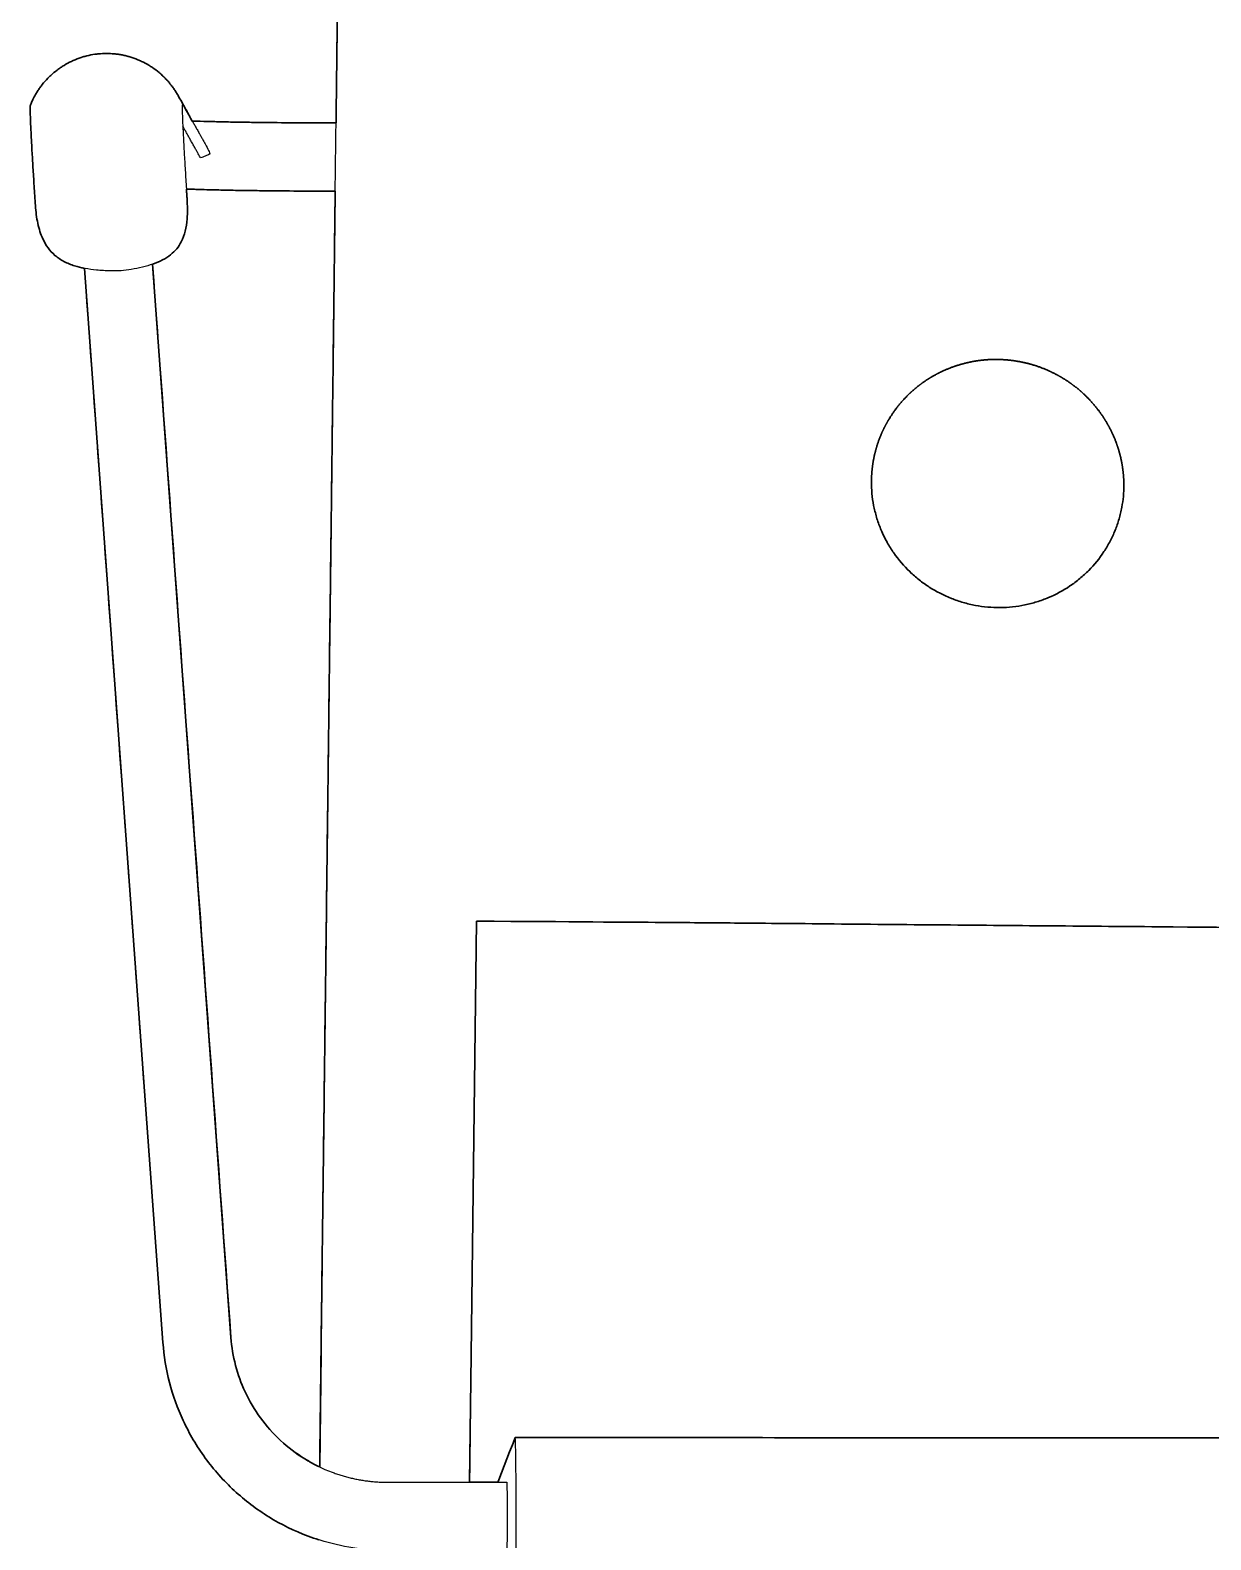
# Model space of a CAD drawing. Header units: millimetres. Extents: x 0 to 2526, y -1017 to 790.
# Drawn here: x 107 to 280.1, y 447.8 to 669 of the extents above; entities that cross this region are included whole.
import ezdxf

# ---------------------------------------------------------------- set-up
doc = ezdxf.new("R2010")
doc.units = ezdxf.units.MM
doc.layers.add('Blocks', color=7, linetype='Continuous')
doc.layers.add('Blocks$Inner', color=7, linetype='Continuous', lineweight=25, true_color=0x007f00)
doc.layers.add('Blocks$Outline', color=7, linetype='Continuous', lineweight=35, true_color=0xff3f3f)

# ---------------------------------------------------------------- blocks, each defined once
blk = doc.blocks.new('Balcony Dining Bench w Arm Front')
at = {"layer": 'Blocks$Inner'}
for points, degree in [([(149.67, 475.12), (151.53, 627.23), (153.5, 789.1)], 2), ([(128.71, 659.41), (129.07, 658.78), (129.42, 658.15), (129.77, 657.52)], 3), ([(129.77, 657.52), (129.94, 657.21), (130.12, 656.9), (130.29, 656.58)], 3), ([(130.29, 656.58), (130.38, 656.43), (130.47, 656.27), (130.56, 656.11)], 3), ([(130.56, 656.11), (130.64, 655.96), (130.73, 655.8), (130.82, 655.64)], 3), ([(130.82, 655.64), (130.91, 655.49), (130.99, 655.33), (131.08, 655.17)], 3), ([(131.08, 655.17), (131.1, 655.14), (131.13, 655.1), (131.15, 655.06)], 3), ([(131.15, 655.06), (131.17, 655.02), (131.19, 654.98), (131.21, 654.94)], 3), ([(131.21, 654.94), (131.26, 654.86), (131.31, 654.77), (131.36, 654.68)], 3), ([(150.92, 655.39), (151.25, 655.39), (151.58, 655.39), (151.91, 655.39)], 3), ([(131.36, 654.68), (131.41, 654.59), (131.46, 654.5), (131.51, 654.41)], 3), ([(131.51, 654.41), (131.56, 654.31), (131.62, 654.22), (131.67, 654.13)], 3), ([(131.67, 654.13), (131.72, 654.03), (131.77, 653.95), (131.82, 653.86)], 3), ([(131.82, 653.86), (131.86, 653.78), (131.9, 653.7), (131.95, 653.62)], 3), ([(131.95, 653.62), (131.99, 653.55), (132.04, 653.47), (132.08, 653.39)], 3), ([(132.08, 653.39), (132.12, 653.31), (132.17, 653.23), (132.21, 653.15)], 3), ([(132.21, 653.15), (132.3, 653), (132.39, 652.84), (132.47, 652.68)], 3), ([(132.47, 652.68), (132.56, 652.53), (132.65, 652.37), (132.74, 652.21)], 3), ([(132.74, 652.21), (132.77, 652.15), (132.81, 652.08), (132.85, 652.01)], 3), ([(131.13, 645.66), (130.72, 645.67), (130.33, 645.68), (129.94, 645.7)], 3), ([(151.75, 645.39), (151.48, 645.39), (151.2, 645.39), (150.92, 645.39)], 3), ([(126.5, 476.66), (122.66, 529.14), (118.82, 581.62), (114.99, 634.11)], 3), ([(124.97, 634.69), (128.81, 582.26), (132.64, 529.82), (136.47, 477.38)], 3), ([(172.45, 538.43), (172.19, 517.24), (171.93, 496.05), (171.67, 474.86)], 3), ([(177.72, 461.69), (177.85, 462.02), (177.98, 462.36), (178.13, 462.73)], 3), ([(178.16, 462.43), (178.15, 462.54), (178.15, 462.62), (178.13, 462.73)], 3), ([(178.18, 462), (178.17, 462.18), (178.17, 462.32), (178.16, 462.43)], 3), ([(178.19, 461.39), (178.19, 461.63), (178.18, 461.83), (178.18, 462)], 3), ([(178.21, 460.62), (178.2, 460.9), (178.2, 461.16), (178.19, 461.39)], 3), ([(178.22, 459.68), (178.22, 460.02), (178.21, 460.33), (178.21, 460.62)], 3), ([(178.23, 458.6), (178.23, 458.98), (178.23, 459.34), (178.22, 459.68)], 3), ([(178.25, 457.4), (178.24, 457.82), (178.24, 458.22), (178.23, 458.6)], 3), ([(151.28, 457.66), (151.49, 457.58), (151.71, 457.51), (151.93, 457.43)], 3), ([(151.93, 457.43), (152.15, 457.36), (152.37, 457.29), (152.59, 457.21)], 3), ([(152.59, 457.21), (152.81, 457.15), (153.03, 457.09), (153.25, 457.02)], 3), ([(153.25, 457.02), (153.47, 456.96), (153.7, 456.9), (153.92, 456.85)], 3), ([(153.92, 456.85), (154.15, 456.79), (154.37, 456.74), (154.6, 456.69)], 3), ([(154.6, 456.69), (154.82, 456.65), (155.05, 456.6), (155.28, 456.56)], 3), ([(155.28, 456.56), (155.5, 456.52), (155.73, 456.48), (155.96, 456.44)], 3), ([(155.96, 456.44), (156.19, 456.41), (156.42, 456.38), (156.65, 456.35)], 3), ([(156.65, 456.35), (156.87, 456.33), (157.1, 456.3), (157.33, 456.28)], 3), ([(157.33, 456.28), (157.56, 456.26), (157.79, 456.24), (158.02, 456.23)], 3), ([(158.02, 456.23), (158.26, 456.22), (158.49, 456.21), (158.72, 456.2)], 3), ([(158.72, 456.2), (158.95, 456.19), (159.18, 456.19), (159.41, 456.19)], 3), ([(158.72, 456.2), (158.95, 456.19), (159.18, 456.19), (159.41, 456.19)], 3), ([(159.41, 456.19), (168.15, 456.19), (176.89, 456.19)], 2), ([(178.25, 456.1), (178.25, 456.55), (178.25, 456.98), (178.25, 457.4)], 3), ([(178.26, 454.71), (178.26, 455.18), (178.26, 455.65), (178.25, 456.1)], 3), ([(178.26, 453.27), (178.26, 453.76), (178.26, 454.24), (178.26, 454.71)], 3), ([(178.27, 451.79), (178.27, 452.28), (178.27, 452.78), (178.26, 453.27)], 3)]:
    blk.add_open_spline(points, degree=degree, dxfattribs=at)
for points, knots in [([(107.07, 658), (107.14, 658.17), (107.21, 658.35), (107.34, 658.62), (107.38, 658.72), (107.55, 659.07), (107.68, 659.31), (107.92, 659.72), (108.02, 659.89), (108.23, 660.22), (108.34, 660.38), (108.57, 660.7), (108.69, 660.86), (109.07, 661.33), (109.33, 661.64), (109.76, 662.07), (109.9, 662.21), (110.35, 662.63), (110.66, 662.89), (111.15, 663.26), (111.32, 663.38), (111.49, 663.5), (111.66, 663.61), (111.83, 663.72), (112.35, 664.04), (112.71, 664.23), (113.27, 664.49), (113.45, 664.58), (114.01, 664.81), (114.39, 664.94), (114.97, 665.12), (115.16, 665.17), (115.73, 665.31), (116.12, 665.39), (116.7, 665.47), (116.89, 665.49), (117.46, 665.55), (117.84, 665.56), (118.22, 665.56), (118.6, 665.57), (118.98, 665.55), (119.55, 665.49), (119.74, 665.47), (120.12, 665.42), (120.32, 665.38), (120.7, 665.31), (120.9, 665.27), (121.28, 665.17), (121.47, 665.12), (122.05, 664.95), (122.43, 664.81), (122.99, 664.58), (123.17, 664.5), (123.73, 664.24), (124.09, 664.04), (124.61, 663.73), (124.78, 663.62), (124.95, 663.5), (125.29, 663.27), (125.62, 663.03), (126.09, 662.63), (126.24, 662.5), (126.54, 662.22), (126.69, 662.08), (126.97, 661.79), (127.11, 661.64), (127.37, 661.34), (127.5, 661.18), (127.75, 660.87), (127.87, 660.71), (128.1, 660.39), (128.22, 660.22), (128.43, 659.89), (128.53, 659.72), (128.66, 659.51), (128.68, 659.46), (128.71, 659.41)], [74.442372, 74.442372, 74.442372, 74.442372, 75.014914, 75.014914, 75.346422, 75.346422, 76.176959, 76.176959, 76.766404, 76.766404, 77.361076, 77.361076, 77.960513, 77.960513, 79.17157, 79.17157, 79.781717, 79.781717, 81.00806, 81.00806, 81.622543, 81.622543, 81.622543, 82.236918, 82.236918, 83.462463, 83.462463, 84.07188, 84.07188, 85.280634, 85.280634, 85.878341, 85.878341, 87.057434, 87.057434, 87.637412, 87.637412, 88.775811, 88.775811, 88.775811, 89.914391, 89.914391, 90.49448, 90.49448, 91.081038, 91.081038, 91.67347, 91.67347, 92.27121, 92.27121, 93.480106, 93.480106, 94.089641, 94.089641, 95.315559, 95.315559, 95.930214, 95.930214, 95.930214, 97.159665, 97.159665, 97.772711, 97.772711, 98.383771, 98.383771, 98.992216, 98.992216, 99.597494, 99.597494, 100.19918, 100.19918, 100.797033, 100.797033, 101.391115, 101.391115, 101.556338, 101.556338, 101.556338, 101.556338]), ([(132.01, 650.26), (132.01, 650.26), (131.92, 650.42), (131.74, 650.73), (131.53, 651.13), (131.35, 651.44), (131.22, 651.68), (131.09, 651.91), (130.94, 652.17), (130.78, 652.46), (130.62, 652.74), (130.5, 652.95), (130.42, 653.11), (130.29, 653.34), (130.09, 653.69), (129.83, 654.16), (129.6, 654.57), (129.46, 654.82), (129.41, 654.91)], [346.751704, 346.751704, 346.751704, 346.751704, 346.816505, 362.17909, 377.541675, 385.222968, 392.904261, 400.585553, 408.266846, 415.948139, 423.629431, 431.310724, 435.15137, 438.992017, 454.354602, 469.717187, 485.079772, 494.158998, 494.158998, 494.158998, 494.158998]), ([(130.68, 655.68), (130.93, 655.67), (131.19, 655.66), (131.45, 655.65), (132.11, 655.63), (132.81, 655.61), (134.26, 655.57), (135.02, 655.55), (136.58, 655.52), (137.39, 655.51), (139.05, 655.48), (139.91, 655.47), (140.78, 655.46), (142.39, 655.43), (144.06, 655.42), (147.46, 655.4), (149.19, 655.39), (150.92, 655.39)], [22.728421, 22.728421, 22.728421, 22.728421, 23.839049, 23.839049, 23.839049, 26.641809, 26.641809, 29.447496, 29.447496, 32.255374, 32.255374, 35.064802, 35.064802, 35.064802, 40.265018, 40.265018, 45.466699, 45.466699, 45.466699, 45.466699]), ([(133.41, 650.81), (133.17, 650.72), (132.94, 650.63), (132.48, 650.44), (132.25, 650.35), (132.01, 650.25)], [344.661525, 344.661525, 344.661525, 344.661525, 345.413819, 345.413819, 346.163279, 346.163279, 346.163279, 346.163279]), ([(132.85, 652.01), (133.04, 651.67), (133.17, 651.39), (133.32, 651.04), (133.36, 650.94), (133.4, 650.83), (133.41, 650.81), (133.41, 650.81)], [338.488662, 338.488662, 338.488662, 338.488662, 341.320991, 341.320991, 343.26774, 343.26774, 344.661525, 344.661525, 344.661525, 344.661525]), ([(130.03, 644.31), (130.1, 643.27), (130.11, 642.26), (129.99, 640.71), (129.9, 640.11), (129.63, 638.99), (129.44, 638.46), (129, 637.61), (128.78, 637.27), (128.26, 636.64), (127.96, 636.34), (127.27, 635.8), (126.87, 635.54), (125.99, 635.08), (125.51, 634.88), (124.52, 634.53), (124.01, 634.39), (122.95, 634.13), (122.4, 634.02), (121.84, 633.92)], [0, 0, 0, 0, 3.574606, 3.574606, 5.943225, 5.943225, 8.311843, 8.311843, 10.048195, 10.048195, 11.784548, 11.784548, 13.630294, 13.630294, 15.47604, 15.47604, 17.225332, 17.225332, 18.974623, 18.974623, 18.974623, 18.974623]), ([(140.65, 645.46), (139.77, 645.47), (138.9, 645.48), (137.21, 645.51), (136.39, 645.52), (134.79, 645.56), (134.02, 645.58), (132.78, 645.61), (132.3, 645.62), (131.59, 645.64), (131.36, 645.65), (131.13, 645.66)], [89.942556, 89.942556, 89.942556, 89.942556, 92.785475, 92.785475, 95.630436, 95.630436, 98.47745, 98.47745, 100.376403, 100.376403, 101.326132, 101.326132, 101.326132, 101.326132]), ([(150.92, 645.39), (149.17, 645.39), (147.42, 645.4), (143.97, 645.42), (142.28, 645.44), (140.65, 645.46)], [79.416453, 79.416453, 79.416453, 79.416453, 84.67898, 84.67898, 89.942556, 89.942556, 89.942556, 89.942556]), ([(118.83, 633.7), (118.13, 633.72), (117.43, 633.76), (116.18, 633.88), (115.62, 633.96), (114.56, 634.16), (114.04, 634.28), (112.99, 634.61), (112.46, 634.83), (111.5, 635.34), (111.06, 635.65), (110.29, 636.31), (109.95, 636.69), (109.36, 637.49), (109.11, 637.93), (108.57, 639.09), (108.33, 639.87), (107.97, 641.5), (107.86, 642.38), (107.8, 643.27)], [22.025639, 22.025639, 22.025639, 22.025639, 24.141108, 24.141108, 25.89914, 25.89914, 27.657171, 27.657171, 29.679111, 29.679111, 31.701051, 31.701051, 33.709848, 33.709848, 35.718646, 35.718646, 38.787028, 38.787028, 41.85541, 41.85541, 41.85541, 41.85541]), ([(121.84, 633.92), (121.36, 633.83), (120.85, 633.77), (119.85, 633.7), (119.33, 633.69), (118.83, 633.7)], [18.974623, 18.974623, 18.974623, 18.974623, 20.500131, 20.500131, 22.025639, 22.025639, 22.025639, 22.025639]), ([(230.35, 602.72), (230.35, 602.62), (230.35, 602.52), (230.35, 602.43), (230.37, 601.24), (230.51, 600.07), (230.76, 598.91), (230.83, 598.62), (230.9, 598.32), (230.98, 598.04), (231.05, 597.75), (231.14, 597.46), (231.23, 597.18), (231.42, 596.61), (231.63, 596.06), (231.87, 595.51), (232.01, 595.18), (232.16, 594.86), (232.32, 594.55)], [233.565905, 233.565905, 233.565905, 233.565905, 233.868791, 233.868791, 233.868791, 237.512716, 237.512716, 237.512716, 238.431433, 238.431433, 238.431433, 239.345573, 239.345573, 239.345573, 241.164376, 241.164376, 241.164376, 242.247264, 242.247264, 242.247264, 242.247264]), ([(249.22, 584.37), (250.44, 584.38), (251.65, 584.51), (252.84, 584.76), (253.43, 584.88), (254.01, 585.03), (254.59, 585.21), (255.17, 585.39), (255.74, 585.59), (256.3, 585.83), (257.41, 586.3), (258.46, 586.86), (259.45, 587.53), (259.7, 587.7), (259.94, 587.87), (260.18, 588.05), (260.42, 588.23), (260.66, 588.42), (260.89, 588.61), (261.35, 588.99), (261.79, 589.39), (262.21, 589.81), (263.04, 590.66), (263.78, 591.57), (264.43, 592.56), (264.6, 592.81), (264.75, 593.06), (264.9, 593.32), (265.05, 593.57), (265.2, 593.83), (265.33, 594.09), (265.61, 594.61), (265.85, 595.14), (266.07, 595.69), (266.29, 596.23), (266.48, 596.78), (266.64, 597.35), (266.73, 597.63), (266.8, 597.91), (266.87, 598.2), (266.94, 598.49), (267, 598.78), (267.05, 599.07), (267.25, 600.13), (267.35, 601.2), (267.35, 602.28)], [146.342741, 146.342741, 146.342741, 146.342741, 150.007798, 150.007798, 150.007798, 151.836257, 151.836257, 151.836257, 153.6775, 153.6775, 153.6775, 157.330715, 157.330715, 157.330715, 158.245933, 158.245933, 158.245933, 159.1665, 159.1665, 159.1665, 160.997492, 160.997492, 160.997492, 164.647327, 164.647327, 164.647327, 165.566934, 165.566934, 165.566934, 166.48266, 166.48266, 166.48266, 168.302701, 168.302701, 168.302701, 170.121583, 170.121583, 170.121583, 171.035859, 171.035859, 171.035859, 171.954705, 171.954705, 171.954705, 175.295903, 175.295903, 175.295903, 175.295903]), ([(232.36, 594.48), (232.46, 594.29), (232.56, 594.1), (232.66, 593.91), (232.81, 593.64), (232.96, 593.39), (233.13, 593.13), (233.29, 592.87), (233.45, 592.62), (233.63, 592.37), (234.32, 591.38), (235.1, 590.47), (235.97, 589.63), (236.41, 589.21), (236.87, 588.81), (237.34, 588.43), (237.58, 588.24), (237.83, 588.06), (238.08, 587.88), (238.32, 587.7), (238.58, 587.53), (238.83, 587.37), (239.86, 586.71), (240.93, 586.16), (242.07, 585.71), (242.64, 585.48), (243.22, 585.28), (243.81, 585.11), (244.39, 584.94), (244.99, 584.8), (245.59, 584.69), (246.79, 584.47), (248, 584.36), (249.22, 584.37)], [125.543932, 125.543932, 125.543932, 125.543932, 126.200971, 126.200971, 126.200971, 127.11684, 127.11684, 127.11684, 128.036592, 128.036592, 128.036592, 131.687078, 131.687078, 131.687078, 133.518326, 133.518326, 133.518326, 134.439009, 134.439009, 134.439009, 135.354311, 135.354311, 135.354311, 139.007839, 139.007839, 139.007839, 140.849157, 140.849157, 140.849157, 142.677646, 142.677646, 142.677646, 146.342741, 146.342741, 146.342741, 146.342741]), ([(172.45, 538.42), (201, 538.22), (203.85, 538.2), (212.4, 538.12), (218.1, 538.07), (229.5, 537.96), (235.19, 537.91), (246.51, 537.81), (252.12, 537.76), (263.36, 537.67), (268.97, 537.62), (285.83, 537.48), (297.05, 537.38), (319.52, 537.2), (330.75, 537.11), (353.22, 536.94), (364.46, 536.86), (386.93, 536.7), (398.16, 536.62), (420.64, 536.47), (431.87, 536.39), (454.35, 536.25), (465.59, 536.18), (488.06, 536.05), (499.3, 535.98), (516.16, 535.89), (521.78, 535.86), (533.02, 535.8), (538.63, 535.77), (887.06, 535.77), (892.68, 535.8), (903.92, 535.86), (909.54, 535.89), (926.4, 535.98), (937.64, 536.05), (960.11, 536.18), (971.35, 536.25), (1190.5, 537.91), (1196.2, 537.96), (1253.25, 538.43)], [-540.047863, -540.047863, -540.047863, -540.047863, -539.163222, -539.163222, -538.86678, -538.86678, -538.570337, -538.570337, -538.278244, -538.278244, -537.98615, -537.98615, -537.401585, -537.401585, -536.817401, -536.817401, -536.233217, -536.233217, -535.649035, -535.649035, -535.064854, -535.064854, -534.480674, -534.480674, -533.896495, -533.896495, -533.604406, -533.604406, -530.701779, -530.701779, -527.799152, -527.799152, -527.507063, -527.507063, -526.922884, -526.922884, -526.338704, -522.833221, -521.980947, -521.980947, -521.980947, -521.980947]), ([(159.41, 446.19), (158.75, 446.19), (158.09, 446.21), (157.43, 446.25), (155.78, 446.34), (154.13, 446.57), (150.9, 447.25), (149.31, 447.72), (147.76, 448.3), (145.77, 449.05), (143.84, 449.99), (140.22, 452.23), (138.51, 453.53), (136.95, 454.97), (135.38, 456.42), (133.96, 458.02), (131.45, 461.46), (130.36, 463.3), (129.47, 465.23), (127.79, 468.82), (126.78, 472.71), (126.5, 476.66)], [231.381702, 231.381702, 231.381702, 231.381702, 233.365657, 233.365657, 233.365657, 238.329694, 238.329694, 243.293809, 243.293809, 243.293809, 249.704746, 249.704746, 256.11625, 256.11625, 256.11625, 262.528906, 262.528906, 268.943061, 268.943061, 268.943061, 280.920403, 280.920403, 280.920403, 280.920403]), ([(136.47, 477.38), (136.67, 474.64), (137.37, 471.94), (138.53, 469.45), (139.16, 468.11), (139.91, 466.83), (141.66, 464.43), (142.65, 463.32), (143.74, 462.31), (144.83, 461.31), (146.01, 460.4), (148.54, 458.84), (149.88, 458.19), (151.28, 457.66)], [158.70165, 158.70165, 158.70165, 158.70165, 167.051359, 167.051359, 167.051359, 171.524507, 171.524507, 175.998058, 175.998058, 175.998058, 180.472433, 180.472433, 184.947768, 184.947768, 184.947768, 184.947768]), ([(178.13, 462.73), (180.38, 462.73), (182.64, 462.73), (184.9, 462.73), (187.28, 462.73), (189.67, 462.73), (192.06, 462.73), (194.44, 462.73), (196.83, 462.73), (199.22, 462.73)], [27.061043, 27.061043, 27.061043, 27.061043, 33.830926, 33.830926, 33.830926, 40.989968, 40.989968, 40.989968, 48.149011, 48.149011, 48.149011, 48.149011]), ([(199.22, 462.73), (199.72, 462.73), (200.23, 462.73), (200.73, 462.73), (201.24, 462.73), (201.74, 462.73), (202.25, 462.73), (202.76, 462.73), (203.26, 462.73), (203.77, 462.73)], [48.149011, 48.149011, 48.149011, 48.149011, 49.666485, 49.666485, 49.666485, 51.183884, 51.183884, 51.183884, 52.701358, 52.701358, 52.701358, 52.701358]), ([(203.77, 462.73), (213.2, 462.72), (222.62, 462.72), (232.05, 462.71), (241.48, 462.71), (250.91, 462.71), (260.34, 462.7), (269.76, 462.7), (279.19, 462.69), (288.62, 462.69), (298.04, 462.69), (307.47, 462.68), (316.9, 462.68), (326.32, 462.68), (335.75, 462.67), (345.17, 462.67), (354.6, 462.67), (364.03, 462.66), (373.45, 462.66), (382.88, 462.66), (392.31, 462.66), (401.74, 462.65), (411.16, 462.65), (420.59, 462.65), (430.02, 462.64), (439.45, 462.64), (448.87, 462.64), (458.3, 462.64), (467.73, 462.64), (477.16, 462.63), (486.59, 462.63), (496.01, 462.63), (505.44, 462.63), (514.87, 462.63), (524.3, 462.62), (533.72, 462.62), (543.15, 462.62), (552.58, 462.62), (562, 462.62), (571.43, 462.62), (580.86, 462.62), (590.28, 462.61), (599.71, 462.61), (609.14, 462.61), (618.56, 462.61), (627.99, 462.61), (646.84, 462.61), (665.7, 462.61), (684.55, 462.61), (703.41, 462.61), (722.27, 462.61), (741.12, 462.61), (759.98, 462.61), (778.83, 462.61), (797.69, 462.61), (807.11, 462.61), (816.54, 462.61), (825.97, 462.61), (835.39, 462.61), (844.82, 462.62), (854.25, 462.62), (863.67, 462.62), (873.1, 462.62), (882.53, 462.62), (891.95, 462.62), (901.38, 462.62), (910.81, 462.63), (920.23, 462.63), (929.66, 462.63), (939.09, 462.63), (948.52, 462.63), (957.95, 462.64), (967.37, 462.64), (976.8, 462.64), (986.23, 462.64), (995.66, 462.64), (1005.09, 462.65), (1014.51, 462.65), (1023.94, 462.65), (1033.37, 462.66), (1042.8, 462.66), (1052.22, 462.66), (1061.65, 462.66), (1071.08, 462.67), (1080.5, 462.67), (1089.93, 462.67), (1099.36, 462.68), (1108.78, 462.68), (1118.21, 462.68), (1127.63, 462.69), (1137.06, 462.69), (1146.49, 462.69), (1155.91, 462.7), (1165.34, 462.7), (1174.77, 462.71), (1184.2, 462.71), (1193.62, 462.71), (1203.05, 462.72), (1212.48, 462.72), (1221.91, 462.73)], [52.701358, 52.701358, 52.701358, 52.701358, 80.986802, 80.986802, 80.986802, 109.26944, 109.26944, 109.26944, 137.549943, 137.549943, 137.549943, 165.829072, 165.829072, 165.829072, 194.107949, 194.107949, 194.107949, 222.387782, 222.387782, 222.387782, 250.669461, 250.669461, 250.669461, 278.952602, 278.952602, 278.952602, 307.236509, 307.236509, 307.236509, 335.520462, 335.520462, 335.520462, 363.803655, 363.803655, 363.803655, 392.08526, 392.08526, 392.08526, 420.364856, 420.364856, 420.364856, 448.643647, 448.643647, 448.643647, 476.923239, 476.923239, 476.923239, 533.488031, 533.488031, 533.488031, 590.056029, 590.056029, 590.056029, 646.620822, 646.620822, 646.620822, 674.900413, 674.900413, 674.900413, 703.179204, 703.179204, 703.179204, 731.458801, 731.458801, 731.458801, 759.740405, 759.740405, 759.740405, 788.023598, 788.023598, 788.023598, 816.307551, 816.307551, 816.307551, 844.591458, 844.591458, 844.591458, 872.8746, 872.8746, 872.8746, 901.156279, 901.156279, 901.156279, 929.436112, 929.436112, 929.436112, 957.714988, 957.714988, 957.714988, 985.994117, 985.994117, 985.994117, 1014.274621, 1014.274621, 1014.274621, 1042.557259, 1042.557259, 1042.557259, 1070.842703, 1070.842703, 1070.842703, 1070.842703]), ([(175.57, 456.19), (175.62, 456.3), (175.66, 456.42), (175.71, 456.53), (175.84, 456.88), (175.98, 457.22), (176.11, 457.56), (176.25, 457.91), (176.38, 458.25), (176.51, 458.6), (176.65, 458.94), (176.78, 459.28), (176.92, 459.63), (177.05, 459.97), (177.18, 460.32), (177.32, 460.66), (177.45, 461), (177.59, 461.35), (177.72, 461.69)], [217.950514, 217.950514, 217.950514, 217.950514, 228.978052, 228.978052, 228.978052, 261.974209, 261.974209, 261.974209, 294.970365, 294.970365, 294.970365, 327.966521, 327.966521, 327.966521, 360.962678, 360.962678, 360.962678, 393.958835, 393.958835, 393.958835, 393.958835]), ([(176.89, 456.19), (176.89, 456.19), (176.89, 456.16), (176.9, 456.06), (176.9, 455.97), (176.92, 455.61), (176.92, 455.24), (176.93, 454.78), (176.94, 453.84), (176.95, 452.54), (176.95, 451.19), (176.95, 449.83), (176.94, 448.54), (176.93, 447.6), (176.92, 447.13), (176.91, 446.77), (176.9, 446.4), (176.9, 446.31), (176.89, 446.21), (176.89, 446.19), (176.88, 446.19)], [214.424429, 214.424429, 214.424429, 214.424429, 215.268032, 215.268032, 216.272619, 216.272619, 218.286851, 218.286851, 218.286851, 222.40132, 222.40132, 222.40132, 226.515797, 226.515797, 226.515797, 228.53002, 228.53002, 229.534615, 229.534615, 230.381702, 230.381702, 230.381702, 230.381702]), ([(178.27, 436.13), (178.27, 436.19), (178.27, 436.24), (178.27, 436.3), (178.27, 436.44), (178.27, 436.58), (178.27, 436.71), (178.27, 436.85), (178.27, 436.99), (178.27, 437.13), (178.27, 437.27), (178.27, 437.41), (178.27, 437.55), (178.27, 437.68), (178.27, 437.82), (178.27, 437.96), (178.27, 438.1), (178.27, 438.24), (178.27, 438.38), (178.27, 438.52), (178.27, 438.66), (178.27, 438.79), (178.27, 438.93), (178.27, 439.07), (178.27, 439.21), (178.27, 439.35), (178.27, 439.49), (178.27, 439.63), (178.27, 439.96), (178.27, 440.3), (178.27, 440.64), (178.27, 440.98), (178.27, 441.32), (178.27, 441.65), (178.27, 441.99), (178.27, 442.33), (178.27, 442.67), (178.27, 443.01), (178.27, 443.34), (178.27, 443.68), (178.27, 444.02), (178.27, 444.36), (178.27, 444.69), (178.27, 445.03), (178.27, 445.37), (178.27, 445.71), (178.27, 446.05), (178.27, 446.38), (178.27, 446.72), (178.27, 447.06), (178.27, 447.4), (178.27, 447.74), (178.27, 448.07), (178.27, 448.41), (178.27, 448.75), (178.27, 449.09), (178.27, 449.42), (178.27, 449.76), (178.27, 450.1), (178.27, 450.44), (178.27, 450.78), (178.27, 451.11), (178.27, 451.45), (178.27, 451.79)], [-5.001687, -5.001687, -5.001687, -5.001687, -4.834978, -4.834978, -4.834978, -4.418311, -4.418311, -4.418311, -4.001645, -4.001645, -4.001645, -3.584978, -3.584978, -3.584978, -3.168312, -3.168312, -3.168312, -2.751645, -2.751645, -2.751645, -2.334979, -2.334979, -2.334979, -1.918312, -1.918312, -1.918312, -1.501645, -1.501645, -1.501645, -0.486945, -0.486945, -0.486945, 0.527755, 0.527755, 0.527755, 1.542455, 1.542455, 1.542455, 2.557155, 2.557155, 2.557155, 3.571855, 3.571855, 3.571855, 4.586555, 4.586555, 4.586555, 5.601255, 5.601255, 5.601255, 6.615955, 6.615955, 6.615955, 7.630655, 7.630655, 7.630655, 8.645355, 8.645355, 8.645355, 9.660055, 9.660055, 9.660055, 10.674756, 10.674756, 10.674756, 10.674756])]:
    blk.add_open_spline(points, degree=3, knots=knots, dxfattribs=at)
for points, weights in [([(107.8, 643.27), (106.86, 657.48), (107.07, 658)], [1, 0.85749343269, 0.983073151765]), ([(129.36, 658.02), (129.13, 657.93), (130.03, 644.31)], [0.989843782098, 0.855551427178, 1]), ([(149.47, 458.43), (149.57, 466.82), (149.67, 475.12)], [0.996047247015, 0.997219073523, 1]), ([(171.67, 474.86), (171.56, 465.57), (171.44, 456.19)], [1, 0.996891524363, 0.995793524981])]:
    blk.add_rational_spline(points, weights, degree=2, dxfattribs=at)
for points, weights, knots in [([(248.54, 620.73), (247.93, 620.73), (247.33, 620.7), (246.12, 620.58), (245.52, 620.49), (243.75, 620.13), (242.6, 619.78), (240.93, 619.09), (240.38, 618.83), (239.32, 618.27), (238.81, 617.96), (237.82, 617.3), (237.34, 616.94), (236.42, 616.18), (235.98, 615.78), (234.71, 614.5), (233.96, 613.57), (232.98, 612.09), (232.67, 611.58), (232.26, 610.78), (232.12, 610.51), (231.87, 609.97), (231.75, 609.69), (231.2, 608.31), (230.87, 607.17), (230.59, 605.7), (230.55, 605.41), (230.47, 604.81), (230.44, 604.51), (230.37, 603.72), (230.35, 603.22), (230.35, 602.72)], [1.00000008383, 1.0000000836, 1.00000008338, 1.00000008293, 1.0000000827, 1.00000008204, 1.0000000816, 1.00000008096, 1.00000008075, 1.00000008035, 1.00000008015, 1.00000007977, 1.00000007959, 1.00000007924, 1.00000007908, 1.0000000786, 1.00000007832, 1.00000007796, 1.00000007784, 1.00000007769, 1.00000007764, 1.00000007755, 1.00000007751, 1.0000000773, 1.00000007718, 1.00000007708, 1.00000007706, 1.00000007703, 1.00000007701, 1.00000007698, 1.00000007697, 1.00000007696], [204.734456, 204.734456, 204.734456, 204.734456, 206.55539, 206.55539, 208.376324, 208.376324, 212.018191, 212.018191, 213.839124, 213.839124, 215.660058, 215.660058, 217.480992, 217.480992, 219.301925, 219.301925, 222.943792, 222.943792, 224.764726, 224.764726, 225.675193, 225.675193, 226.58566, 226.58566, 230.227527, 230.227527, 231.137994, 231.137994, 232.048461, 232.048461, 233.565905, 233.565905, 233.565905, 233.565905]), ([(267.35, 602.28), (267.35, 602.37), (267.35, 602.47), (267.34, 603.17), (267.3, 603.76), (267.19, 604.66), (267.15, 604.96), (267.05, 605.55), (267, 605.84), (266.68, 607.3), (266.31, 608.44), (265.58, 610.09), (265.31, 610.63), (264.72, 611.68), (264.4, 612.19), (263.37, 613.67), (262.59, 614.59), (261.27, 615.86), (260.82, 616.26), (259.87, 617.01), (259.38, 617.36), (258.37, 618.02), (257.84, 618.32), (256.76, 618.88), (256.21, 619.14), (254.51, 619.82), (253.36, 620.16), (251.57, 620.5), (250.97, 620.59), (249.76, 620.7), (249.15, 620.73), (248.54, 620.73)], [0.999999983297, 0.999999983294, 0.999999983291, 0.999999983272, 0.999999983256, 0.999999983236, 0.99999998323, 0.999999983218, 0.999999983212, 0.999999983188, 0.999999983176, 0.999999983172, 0.999999983173, 0.999999983179, 0.999999983185, 0.999999983208, 0.999999983233, 0.999999983285, 0.999999983305, 0.999999983348, 0.999999983372, 0.999999983424, 0.999999983452, 0.999999983513, 0.999999983545, 0.999999983646, 0.999999983719, 0.999999983836, 0.999999983876, 0.999999983958, 0.999999984, 0.999999984042], [175.295903, 175.295903, 175.295903, 175.295903, 175.599398, 175.599398, 177.420339, 177.420339, 178.33081, 178.33081, 179.24128, 179.24128, 182.883163, 182.883163, 184.704104, 184.704104, 186.525045, 186.525045, 190.166927, 190.166927, 191.987868, 191.987868, 193.808809, 193.808809, 195.629751, 195.629751, 197.450692, 197.450692, 201.092574, 201.092574, 202.913515, 202.913515, 204.734456, 204.734456, 204.734456, 204.734456])]:
    blk.add_rational_spline(points, weights, degree=3, knots=knots, dxfattribs=at)
at = {"layer": 'Blocks$Outline'}
for points in [[(130.29, 656.58), (129.77, 657.52)], [(130.56, 656.11), (130.29, 656.58)], [(130.8, 655.67), (130.56, 656.11)], [(151.87, 655.39), (150.92, 655.39)], [(114.99, 634.08), (126.5, 476.66)], [(136.47, 477.38), (124.97, 634.69)], [(171.67, 474.86), (172.45, 538.42)], [(149.67, 475.12), (149.47, 458.43)], [(171.44, 456.19), (171.67, 474.86)], [(199.22, 462.73), (192.06, 462.73), (184.9, 462.73), (178.13, 462.73)], [(177.72, 461.69), (177.32, 460.66), (176.92, 459.63), (176.51, 458.6), (176.11, 457.56), (175.71, 456.53), (175.57, 456.19)]]:
    blk.add_lwpolyline(points, dxfattribs=at)
for points, degree in [([(153.5, 789.1), (152.68, 721.39), (151.87, 655.39)], 2), ([(129.77, 657.52), (129.42, 658.15), (129.07, 658.78), (128.71, 659.41)], 3), ([(129.94, 645.7), (130.33, 645.68), (130.72, 645.67), (131.13, 645.66)], 3), ([(151.75, 645.39), (150.7, 558.78), (149.67, 475.12)], 2), ([(150.92, 645.39), (151.2, 645.39), (151.48, 645.39), (151.75, 645.39)], 3), ([(232.36, 594.48), (232.32, 594.55)], 1), ([(178.13, 462.73), (177.98, 462.36), (177.85, 462.02), (177.72, 461.69)], 3)]:
    blk.add_open_spline(points, degree=degree, dxfattribs=at)
for points, degree, knots in [([(128.71, 659.41), (128.68, 659.46), (128.66, 659.51), (128.53, 659.72), (128.43, 659.89), (128.22, 660.22), (128.1, 660.39), (127.87, 660.71), (127.75, 660.87), (127.5, 661.18), (127.37, 661.34), (127.11, 661.64), (126.97, 661.79), (126.69, 662.08), (126.54, 662.22), (126.24, 662.5), (126.09, 662.63), (125.62, 663.03), (125.29, 663.27), (124.95, 663.5), (124.78, 663.62), (124.61, 663.73), (124.09, 664.04), (123.73, 664.24), (123.17, 664.5), (122.99, 664.58), (122.43, 664.81), (122.05, 664.95), (121.47, 665.12), (121.28, 665.17), (120.9, 665.27), (120.7, 665.31), (120.32, 665.38), (120.12, 665.42), (119.74, 665.47), (119.55, 665.49), (118.98, 665.55), (118.6, 665.57), (118.22, 665.56), (117.84, 665.56), (117.46, 665.55), (116.89, 665.49), (116.7, 665.47), (116.12, 665.39), (115.73, 665.31), (115.16, 665.17), (114.97, 665.12), (114.39, 664.94), (114.01, 664.81), (113.45, 664.58), (113.27, 664.49), (112.71, 664.23), (112.35, 664.04), (111.83, 663.72), (111.66, 663.61), (111.49, 663.5), (111.32, 663.38), (111.15, 663.26), (110.66, 662.89), (110.35, 662.63), (109.9, 662.21), (109.76, 662.07), (109.33, 661.64), (109.07, 661.33), (108.69, 660.86), (108.57, 660.7), (108.34, 660.38), (108.23, 660.22), (108.02, 659.89), (107.92, 659.72), (107.68, 659.31), (107.55, 659.07), (107.38, 658.72), (107.34, 658.62), (107.21, 658.35), (107.14, 658.17), (107.07, 658)], 3, [-101.556338, -101.556338, -101.556338, -101.556338, -101.391115, -101.391115, -100.797033, -100.797033, -100.19918, -100.19918, -99.597494, -99.597494, -98.992216, -98.992216, -98.383771, -98.383771, -97.772711, -97.772711, -97.159665, -97.159665, -95.930214, -95.930214, -95.930214, -95.315559, -95.315559, -94.089641, -94.089641, -93.480106, -93.480106, -92.27121, -92.27121, -91.67347, -91.67347, -91.081038, -91.081038, -90.49448, -90.49448, -89.914391, -89.914391, -88.775811, -88.775811, -88.775811, -87.637412, -87.637412, -87.057434, -87.057434, -85.878341, -85.878341, -85.280634, -85.280634, -84.07188, -84.07188, -83.462463, -83.462463, -82.236918, -82.236918, -81.622543, -81.622543, -81.622543, -81.00806, -81.00806, -79.781717, -79.781717, -79.17157, -79.17157, -77.960513, -77.960513, -77.361076, -77.361076, -76.766404, -76.766404, -76.176959, -76.176959, -75.346422, -75.346422, -75.014914, -75.014914, -74.442372, -74.442372, -74.442372, -74.442372]), ([(150.92, 655.39), (149.19, 655.39), (147.46, 655.4), (144.06, 655.42), (142.39, 655.43), (140.78, 655.46), (139.91, 655.47), (139.05, 655.48), (137.39, 655.51), (136.58, 655.52), (135.02, 655.55), (134.26, 655.57), (132.81, 655.61), (132.11, 655.63), (131.45, 655.65), (131.23, 655.66), (131.02, 655.67), (130.8, 655.67)], 3, [-45.466699, -45.466699, -45.466699, -45.466699, -40.265018, -40.265018, -35.064802, -35.064802, -35.064802, -32.255374, -32.255374, -29.447496, -29.447496, -26.641809, -26.641809, -23.839049, -23.839049, -23.839049, -22.902648, -22.902648, -22.902648, -22.902648]), ([(124.97, 634.69), (124.98, 634.69), (124.99, 634.7), (125.51, 634.88), (125.99, 635.08), (126.87, 635.54), (127.27, 635.8), (127.96, 636.34), (128.26, 636.64), (128.78, 637.27), (129, 637.61), (129.44, 638.46), (129.63, 638.99), (129.9, 640.11), (129.99, 640.71), (130.11, 642.26), (130.1, 643.27), (130.03, 644.31)], 3, [-15.511654, -15.511654, -15.511654, -15.511654, -15.47604, -15.47604, -13.630294, -13.630294, -11.784548, -11.784548, -10.048195, -10.048195, -8.311843, -8.311843, -5.943225, -5.943225, -3.574606, -3.574606, 0, 0, 0, 0]), ([(131.13, 645.66), (131.36, 645.65), (131.59, 645.64), (132.3, 645.62), (132.78, 645.61), (134.02, 645.58), (134.79, 645.56), (136.39, 645.52), (137.21, 645.51), (138.9, 645.48), (139.77, 645.47), (140.65, 645.46)], 3, [-101.326132, -101.326132, -101.326132, -101.326132, -100.376403, -100.376403, -98.47745, -98.47745, -95.630436, -95.630436, -92.785475, -92.785475, -89.942556, -89.942556, -89.942556, -89.942556]), ([(140.65, 645.46), (142.28, 645.44), (143.97, 645.42), (147.42, 645.4), (149.17, 645.39), (150.92, 645.39)], 3, [-89.942556, -89.942556, -89.942556, -89.942556, -84.67898, -84.67898, -79.416453, -79.416453, -79.416453, -79.416453]), ([(107.8, 643.27), (107.86, 642.38), (107.97, 641.5), (108.33, 639.87), (108.57, 639.09), (109.11, 637.93), (109.36, 637.49), (109.95, 636.69), (110.29, 636.31), (111.06, 635.65), (111.5, 635.34), (112.46, 634.83), (112.99, 634.61), (114.01, 634.29), (114.49, 634.17), (114.99, 634.08)], 3, [-41.85541, -41.85541, -41.85541, -41.85541, -38.787028, -38.787028, -35.718646, -35.718646, -33.709848, -33.709848, -31.701051, -31.701051, -29.679111, -29.679111, -27.657171, -27.657171, -26.006776, -26.006776, -26.006776, -26.006776]), ([(232.32, 594.55), (232.16, 594.86), (232.01, 595.18), (231.87, 595.51), (231.63, 596.06), (231.42, 596.61), (231.23, 597.18), (231.14, 597.46), (231.05, 597.75), (230.98, 598.04), (230.9, 598.32), (230.83, 598.62), (230.76, 598.91), (230.51, 600.07), (230.37, 601.24), (230.35, 602.43), (230.35, 602.52), (230.35, 602.62), (230.35, 602.72)], 3, [-242.247264, -242.247264, -242.247264, -242.247264, -241.164376, -241.164376, -241.164376, -239.345573, -239.345573, -239.345573, -238.431433, -238.431433, -238.431433, -237.512716, -237.512716, -237.512716, -233.868791, -233.868791, -233.868791, -233.565905, -233.565905, -233.565905, -233.565905]), ([(267.35, 602.28), (267.35, 601.2), (267.25, 600.13), (267.05, 599.07), (267, 598.78), (266.94, 598.49), (266.87, 598.2), (266.8, 597.91), (266.73, 597.63), (266.64, 597.35), (266.48, 596.78), (266.29, 596.23), (266.07, 595.69), (265.85, 595.14), (265.61, 594.61), (265.33, 594.09), (265.2, 593.83), (265.05, 593.57), (264.9, 593.32), (264.75, 593.06), (264.6, 592.81), (264.43, 592.56), (263.78, 591.57), (263.04, 590.66), (262.21, 589.81), (261.79, 589.39), (261.35, 588.99), (260.89, 588.61), (260.66, 588.42), (260.42, 588.23), (260.18, 588.05), (259.94, 587.87), (259.7, 587.7), (259.45, 587.53), (258.46, 586.86), (257.41, 586.3), (256.3, 585.83), (255.74, 585.59), (255.17, 585.39), (254.59, 585.21), (254.01, 585.03), (253.43, 584.88), (252.84, 584.76), (251.65, 584.51), (250.44, 584.38), (249.22, 584.37)], 3, [-175.295903, -175.295903, -175.295903, -175.295903, -171.954705, -171.954705, -171.954705, -171.035859, -171.035859, -171.035859, -170.121583, -170.121583, -170.121583, -168.302701, -168.302701, -168.302701, -166.48266, -166.48266, -166.48266, -165.566934, -165.566934, -165.566934, -164.647327, -164.647327, -164.647327, -160.997492, -160.997492, -160.997492, -159.1665, -159.1665, -159.1665, -158.245933, -158.245933, -158.245933, -157.330715, -157.330715, -157.330715, -153.6775, -153.6775, -153.6775, -151.836257, -151.836257, -151.836257, -150.007798, -150.007798, -150.007798, -146.342741, -146.342741, -146.342741, -146.342741]), ([(249.22, 584.37), (248, 584.36), (246.79, 584.47), (245.59, 584.69), (244.99, 584.8), (244.39, 584.94), (243.81, 585.11), (243.22, 585.28), (242.64, 585.48), (242.07, 585.71), (240.93, 586.16), (239.86, 586.71), (238.83, 587.37), (238.58, 587.53), (238.32, 587.7), (238.08, 587.88), (237.83, 588.06), (237.58, 588.24), (237.34, 588.43), (236.87, 588.81), (236.41, 589.21), (235.97, 589.63), (235.1, 590.47), (234.32, 591.38), (233.63, 592.37), (233.45, 592.62), (233.29, 592.87), (233.13, 593.13), (232.96, 593.39), (232.81, 593.64), (232.66, 593.91), (232.56, 594.1), (232.46, 594.29), (232.36, 594.48)], 3, [-146.342741, -146.342741, -146.342741, -146.342741, -142.677646, -142.677646, -142.677646, -140.849157, -140.849157, -140.849157, -139.007839, -139.007839, -139.007839, -135.354311, -135.354311, -135.354311, -134.439009, -134.439009, -134.439009, -133.518326, -133.518326, -133.518326, -131.687078, -131.687078, -131.687078, -128.036592, -128.036592, -128.036592, -127.11684, -127.11684, -127.11684, -126.200971, -126.200971, -126.200971, -125.543932, -125.543932, -125.543932, -125.543932]), ([(172.45, 538.42), (201, 538.22), (203.85, 538.2), (212.4, 538.12), (218.1, 538.07), (229.5, 537.96), (235.19, 537.91), (246.51, 537.81), (252.12, 537.76), (263.36, 537.67), (268.97, 537.62), (285.83, 537.48), (297.05, 537.38), (319.52, 537.2), (330.75, 537.11), (353.22, 536.94), (364.46, 536.86), (386.93, 536.7), (398.16, 536.62), (420.64, 536.47), (431.87, 536.39), (454.35, 536.25), (465.59, 536.18), (488.06, 536.05), (499.3, 535.98), (516.16, 535.89), (521.78, 535.86), (533.02, 535.8), (538.63, 535.77), (887.06, 535.77), (892.68, 535.8), (903.92, 535.86), (909.54, 535.89), (926.4, 535.98), (937.64, 536.05), (960.11, 536.18), (971.35, 536.25), (1190.5, 537.91), (1196.2, 537.96), (1253.25, 538.43)], 3, [-540.047863, -540.047863, -540.047863, -540.047863, -539.163222, -539.163222, -538.86678, -538.86678, -538.570337, -538.570337, -538.278244, -538.278244, -537.98615, -537.98615, -537.401585, -537.401585, -536.817401, -536.817401, -536.233217, -536.233217, -535.649035, -535.649035, -535.064854, -535.064854, -534.480674, -534.480674, -533.896495, -533.896495, -533.604406, -533.604406, -530.701779, -530.701779, -527.799152, -527.799152, -527.507063, -527.507063, -526.922884, -526.922884, -526.338704, -522.833221, -521.980947, -521.980947, -521.980947, -521.980947]), ([(126.5, 476.66), (126.78, 472.71), (127.79, 468.82), (129.47, 465.23), (130.36, 463.3), (131.45, 461.46), (133.96, 458.02), (135.38, 456.42), (136.95, 454.97), (138.51, 453.53), (140.22, 452.23), (143.84, 449.99), (145.77, 449.05), (147.76, 448.3), (148.28, 448.1), (148.81, 447.92), (149.34, 447.75)], 3, [-280.613049, -280.613049, -280.613049, -280.613049, -268.635707, -268.635707, -268.635707, -262.221553, -262.221553, -255.808896, -255.808896, -255.808896, -249.397392, -249.397392, -242.986455, -242.986455, -242.986455, -241.316647, -241.316647, -241.316647, -241.316647]), ([(149.47, 458.43), (148.72, 458.79), (147.99, 459.19), (146.01, 460.4), (144.83, 461.31), (143.74, 462.31), (142.65, 463.32), (141.66, 464.43), (139.91, 466.83), (139.16, 468.11), (138.53, 469.45), (137.37, 471.94), (136.67, 474.64), (136.47, 477.38)], 3, [-182.975519, -182.975519, -182.975519, -182.975519, -180.472433, -180.472433, -175.998058, -175.998058, -175.998058, -171.524507, -171.524507, -167.051359, -167.051359, -167.051359, -158.70165, -158.70165, -158.70165, -158.70165]), ([(203.77, 462.73), (203.26, 462.73), (202.76, 462.73), (202.25, 462.73), (201.74, 462.73), (201.24, 462.73), (200.73, 462.73), (200.23, 462.73), (199.72, 462.73), (199.22, 462.73)], 3, [-451.443925, -451.443925, -451.443925, -451.443925, -449.926451, -449.926451, -449.926451, -448.409051, -448.409051, -448.409051, -446.891578, -446.891578, -446.891578, -446.891578]), ([(1221.91, 462.73), (1212.48, 462.72), (1203.05, 462.72), (1193.62, 462.71), (1184.2, 462.71), (1174.77, 462.71), (1165.34, 462.7), (1155.91, 462.7), (1146.49, 462.69), (1137.06, 462.69), (1127.63, 462.69), (1118.21, 462.68), (1108.78, 462.68), (1099.36, 462.68), (1089.93, 462.67), (1080.5, 462.67), (1071.08, 462.67), (1061.65, 462.66), (1052.22, 462.66), (1042.8, 462.66), (1033.37, 462.66), (1023.94, 462.65), (1014.51, 462.65), (1005.09, 462.65), (995.66, 462.64), (986.23, 462.64), (976.8, 462.64), (967.37, 462.64), (957.95, 462.64), (948.52, 462.63), (939.09, 462.63), (929.66, 462.63), (920.23, 462.63), (910.81, 462.63), (901.38, 462.62), (891.95, 462.62), (882.53, 462.62), (873.1, 462.62), (863.67, 462.62), (854.25, 462.62), (844.82, 462.62), (835.39, 462.61), (825.97, 462.61), (816.54, 462.61), (807.11, 462.61), (797.69, 462.61), (778.83, 462.61), (759.98, 462.61), (741.12, 462.61), (722.27, 462.61), (703.41, 462.61), (684.55, 462.61), (665.7, 462.61), (646.84, 462.61), (627.99, 462.61), (618.56, 462.61), (609.14, 462.61), (599.71, 462.61), (590.28, 462.61), (580.86, 462.62), (571.43, 462.62), (562, 462.62), (552.58, 462.62), (543.15, 462.62), (533.72, 462.62), (524.3, 462.62), (514.87, 462.63), (505.44, 462.63), (496.01, 462.63), (486.59, 462.63), (477.16, 462.63), (467.73, 462.64), (458.3, 462.64), (448.87, 462.64), (439.45, 462.64), (430.02, 462.64), (420.59, 462.65), (411.16, 462.65), (401.74, 462.65), (392.31, 462.66), (382.88, 462.66), (373.45, 462.66), (364.03, 462.66), (354.6, 462.67), (345.17, 462.67), (335.75, 462.67), (326.32, 462.68), (316.9, 462.68), (307.47, 462.68), (298.04, 462.69), (288.62, 462.69), (279.19, 462.69), (269.76, 462.7), (260.34, 462.7), (250.91, 462.71), (241.48, 462.71), (232.05, 462.71), (222.62, 462.72), (213.2, 462.72), (203.77, 462.73)], 3, [-1469.58527, -1469.58527, -1469.58527, -1469.58527, -1441.299826, -1441.299826, -1441.299826, -1413.017188, -1413.017188, -1413.017188, -1384.736684, -1384.736684, -1384.736684, -1356.457555, -1356.457555, -1356.457555, -1328.178679, -1328.178679, -1328.178679, -1299.898845, -1299.898845, -1299.898845, -1271.617167, -1271.617167, -1271.617167, -1243.334025, -1243.334025, -1243.334025, -1215.050118, -1215.050118, -1215.050118, -1186.766165, -1186.766165, -1186.766165, -1158.482972, -1158.482972, -1158.482972, -1130.201368, -1130.201368, -1130.201368, -1101.921771, -1101.921771, -1101.921771, -1073.64298, -1073.64298, -1073.64298, -1045.363389, -1045.363389, -1045.363389, -988.798596, -988.798596, -988.798596, -932.230598, -932.230598, -932.230598, -875.665805, -875.665805, -875.665805, -847.386214, -847.386214, -847.386214, -819.107423, -819.107423, -819.107423, -790.827827, -790.827827, -790.827827, -762.546222, -762.546222, -762.546222, -734.263029, -734.263029, -734.263029, -705.979076, -705.979076, -705.979076, -677.695169, -677.695169, -677.695169, -649.412028, -649.412028, -649.412028, -621.130349, -621.130349, -621.130349, -592.850516, -592.850516, -592.850516, -564.571639, -564.571639, -564.571639, -536.29251, -536.29251, -536.29251, -508.012007, -508.012007, -508.012007, -479.729369, -479.729369, -479.729369, -451.443925, -451.443925, -451.443925, -451.443925]), ([(175.57, 456.19), (175.57, 456.19), (173.51, 456.19), (171.44, 456.19)], 2, [-212.805412, -212.805412, -212.805412, -212.805335, -208.674285, -208.674285, -208.674285])]:
    blk.add_open_spline(points, degree=degree, knots=knots, dxfattribs=at)
for points, weights in [([(107.07, 658), (106.86, 657.48), (107.8, 643.27)], [0.983073151765, 0.85749343269, 1]), ([(130.03, 644.31), (129.98, 645.01), (129.94, 645.7)], [1, 0.991307119803, 0.983623728672])]:
    blk.add_rational_spline(points, weights, degree=2, dxfattribs=at)
for points, weights, knots in [([(230.35, 602.72), (230.35, 603.22), (230.37, 603.72), (230.44, 604.51), (230.47, 604.81), (230.55, 605.41), (230.59, 605.7), (230.87, 607.17), (231.2, 608.31), (231.75, 609.69), (231.87, 609.97), (232.12, 610.51), (232.26, 610.78), (232.67, 611.58), (232.98, 612.09), (233.96, 613.57), (234.71, 614.5), (235.98, 615.78), (236.42, 616.18), (237.34, 616.94), (237.82, 617.3), (238.81, 617.96), (239.32, 618.27), (240.38, 618.83), (240.93, 619.09), (242.6, 619.78), (243.75, 620.13), (245.52, 620.49), (246.12, 620.58), (247.33, 620.7), (247.93, 620.73), (248.54, 620.73)], [1.00000007696, 1.00000007697, 1.00000007698, 1.00000007701, 1.00000007703, 1.00000007706, 1.00000007708, 1.00000007718, 1.0000000773, 1.00000007751, 1.00000007755, 1.00000007764, 1.00000007769, 1.00000007784, 1.00000007796, 1.00000007832, 1.0000000786, 1.00000007908, 1.00000007924, 1.00000007959, 1.00000007977, 1.00000008015, 1.00000008035, 1.00000008075, 1.00000008096, 1.0000000816, 1.00000008204, 1.0000000827, 1.00000008293, 1.00000008338, 1.0000000836, 1.00000008383], [-233.565905, -233.565905, -233.565905, -233.565905, -232.048461, -232.048461, -231.137994, -231.137994, -230.227527, -230.227527, -226.58566, -226.58566, -225.675193, -225.675193, -224.764726, -224.764726, -222.943792, -222.943792, -219.301925, -219.301925, -217.480992, -217.480992, -215.660058, -215.660058, -213.839124, -213.839124, -212.018191, -212.018191, -208.376324, -208.376324, -206.55539, -206.55539, -204.734456, -204.734456, -204.734456, -204.734456]), ([(248.54, 620.73), (249.15, 620.73), (249.76, 620.7), (250.97, 620.59), (251.57, 620.5), (253.36, 620.16), (254.51, 619.82), (256.21, 619.14), (256.76, 618.88), (257.84, 618.32), (258.37, 618.02), (259.38, 617.36), (259.87, 617.01), (260.82, 616.26), (261.27, 615.86), (262.59, 614.59), (263.37, 613.67), (264.4, 612.19), (264.72, 611.68), (265.31, 610.63), (265.58, 610.09), (266.31, 608.44), (266.68, 607.3), (267, 605.84), (267.05, 605.55), (267.15, 604.96), (267.19, 604.66), (267.3, 603.76), (267.34, 603.17), (267.35, 602.47), (267.35, 602.37), (267.35, 602.28)], [0.999999984042, 0.999999984, 0.999999983958, 0.999999983876, 0.999999983836, 0.999999983719, 0.999999983646, 0.999999983545, 0.999999983513, 0.999999983452, 0.999999983424, 0.999999983372, 0.999999983348, 0.999999983305, 0.999999983285, 0.999999983233, 0.999999983208, 0.999999983185, 0.999999983179, 0.999999983173, 0.999999983172, 0.999999983176, 0.999999983188, 0.999999983212, 0.999999983218, 0.99999998323, 0.999999983236, 0.999999983256, 0.999999983272, 0.999999983291, 0.999999983294, 0.999999983297], [-204.734456, -204.734456, -204.734456, -204.734456, -202.913515, -202.913515, -201.092574, -201.092574, -197.450692, -197.450692, -195.629751, -195.629751, -193.808809, -193.808809, -191.987868, -191.987868, -190.166927, -190.166927, -186.525045, -186.525045, -184.704104, -184.704104, -182.883163, -182.883163, -179.24128, -179.24128, -178.33081, -178.33081, -177.420339, -177.420339, -175.599398, -175.599398, -175.295903, -175.295903, -175.295903, -175.295903])]:
    blk.add_rational_spline(points, weights, degree=3, knots=knots, dxfattribs=at)

msp = doc.modelspace()

# ---------------------------------------------------------------- block references
at = {"layer": 'Blocks'}
msp.add_blockref('Balcony Dining Bench w Arm Front', (0, 0), dxfattribs=at)

doc.saveas('drawing.dxf')
